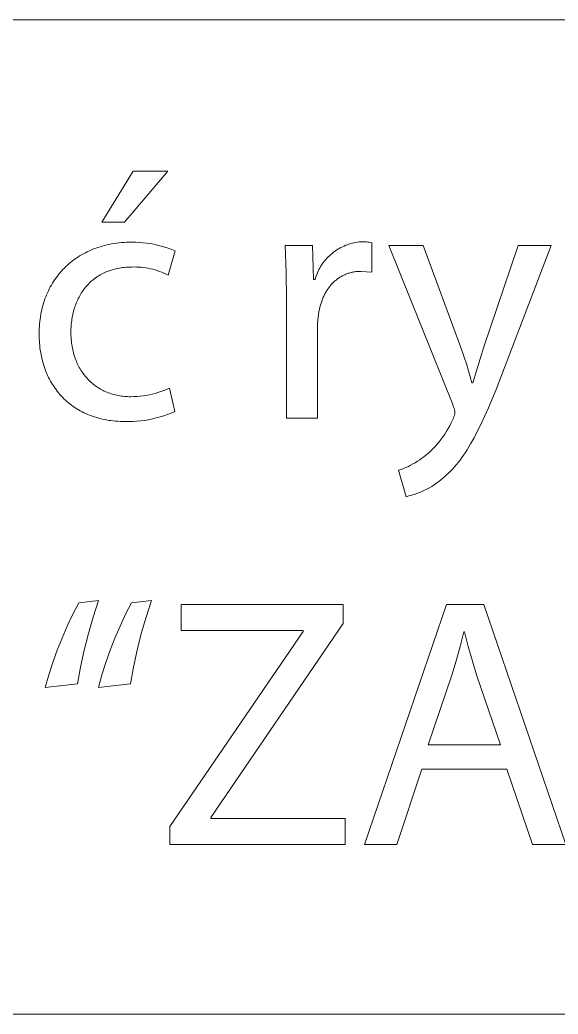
# Model space of a CAD drawing. Header units: millimetres. Extents: x 0 to 4468, y 0 to 3122.
# Drawn here: x 3385.7 to 3453.2, y 0 to 124.9 of the extents above; entities that cross this region are included whole.
import ezdxf

# ---------------------------------------------------------------- set-up
doc = ezdxf.new("R2010")
doc.units = ezdxf.units.MM
doc.header["$MEASUREMENT"] = 0
doc.layers.add('Domyślny', color=7, linetype='Continuous', true_color=0x000000)

msp = doc.modelspace()

# ---------------------------------------------------------------- linework, layer by layer
at = {"layer": 'Domyślny', "color": 18, "lineweight": 15, "true_color": 0x000000}
for p, q in [((2779.7, 124.86), (4464.07, 124.86)), ((3395.99, 99.46), (3399.92, 105.86)), ((3404.27, 105.86), (3398.82, 99.46)), ((3399.92, 105.86), (3404.27, 105.86)), ((3398.82, 99.46), (3395.99, 99.46)), ((3394.95, 96.09), (3395.22, 96.19)), ((3395.22, 96.19), (3395.49, 96.28)), ((3395.49, 96.28), (3395.77, 96.37)), ((3395.77, 96.37), (3396.05, 96.45)), ((3396.05, 96.45), (3396.34, 96.53)), ((3396.34, 96.53), (3396.63, 96.6)), ((3396.63, 96.6), (3396.92, 96.67)), ((3396.92, 96.67), (3397.22, 96.72)), ((3397.22, 96.72), (3397.52, 96.77)), ((3397.52, 96.77), (3397.83, 96.82)), ((3397.83, 96.82), (3398.14, 96.86)), ((3398.14, 96.86), (3398.45, 96.89)), ((3398.45, 96.89), (3398.77, 96.91)), ((3398.77, 96.91), (3399.09, 96.93)), ((3399.09, 96.93), (3399.42, 96.94)), ((3399.42, 96.94), (3399.74, 96.94)), ((3399.74, 96.94), (3400.21, 96.94)), ((3400.21, 96.94), (3400.68, 96.92)), ((3400.68, 96.92), (3401.14, 96.88)), ((3401.14, 96.88), (3401.61, 96.83)), ((3401.61, 96.83), (3402.07, 96.76)), ((3402.07, 96.76), (3402.53, 96.68)), ((3402.53, 96.68), (3402.99, 96.58)), ((3402.99, 96.58), (3403.44, 96.46)), ((3403.44, 96.46), (3403.89, 96.33)), ((3403.89, 96.33), (3404.33, 96.18)), ((3404.33, 96.18), (3404.77, 96.02)), ((3419.11, 93.14), (3418.97, 96.51)), ((3418.97, 96.51), (3422.42, 96.51)), ((3422.42, 96.51), (3422.55, 92.27)), ((3425.59, 96.05), (3425.78, 96.17)), ((3425.78, 96.17), (3425.98, 96.27)), ((3425.98, 96.27), (3426.18, 96.37)), ((3426.18, 96.37), (3426.38, 96.46)), ((3426.38, 96.46), (3426.58, 96.55)), ((3426.58, 96.55), (3426.79, 96.63)), ((3426.79, 96.63), (3426.99, 96.7)), ((3426.99, 96.7), (3427.21, 96.76)), ((3427.21, 96.76), (3427.42, 96.82)), ((3427.42, 96.82), (3427.63, 96.87)), ((3427.63, 96.87), (3427.85, 96.91)), ((3427.85, 96.91), (3428.07, 96.94)), ((3428.07, 96.94), (3428.29, 96.97)), ((3428.29, 96.97), (3428.51, 96.99)), ((3428.51, 96.99), (3428.73, 97)), ((3428.73, 97), (3428.89, 97)), ((3428.89, 97), (3429.05, 96.99)), ((3429.05, 96.99), (3429.21, 96.98)), ((3429.21, 96.98), (3429.37, 96.96)), ((3429.37, 96.96), (3429.53, 96.93)), ((3429.53, 96.93), (3429.69, 96.9)), ((3429.69, 96.9), (3429.84, 96.87)), ((3429.84, 96.87), (3429.84, 93.16)), ((3440, 76.56), (3432.01, 96.51)), ((3432.01, 96.51), (3436.29, 96.51)), ((3436.29, 96.51), (3441.04, 83.73)), ((3443.9, 83.81), (3448.2, 96.51)), ((3452.35, 96.51), (3446.46, 81.08)), ((3448.2, 96.51), (3452.35, 96.51)), ((3392.52, 94.76), (3392.74, 94.91)), ((3392.74, 94.91), (3392.97, 95.07)), ((3392.97, 95.07), (3393.2, 95.21)), ((3393.2, 95.21), (3393.44, 95.36)), ((3393.44, 95.36), (3393.68, 95.49)), ((3393.68, 95.49), (3393.92, 95.62)), ((3393.92, 95.62), (3394.17, 95.75)), ((3394.17, 95.75), (3394.43, 95.87)), ((3394.43, 95.87), (3394.69, 95.98)), ((3394.69, 95.98), (3394.95, 96.09)), ((3405.2, 95.84), (3404.31, 92.79)), ((3404.77, 96.02), (3405.2, 95.84)), ((3424.08, 94.78), (3424.23, 94.94)), ((3424.23, 94.94), (3424.38, 95.1)), ((3424.38, 95.1), (3424.54, 95.25)), ((3424.54, 95.25), (3424.71, 95.4)), ((3424.71, 95.4), (3424.87, 95.54)), ((3424.87, 95.54), (3425.05, 95.68)), ((3425.05, 95.68), (3425.23, 95.81)), ((3425.23, 95.81), (3425.41, 95.94)), ((3425.41, 95.94), (3425.59, 96.05)), ((3391.1, 93.51), (3391.29, 93.7)), ((3391.29, 93.7), (3391.48, 93.89)), ((3391.48, 93.89), (3391.68, 94.07)), ((3391.68, 94.07), (3391.88, 94.25)), ((3391.88, 94.25), (3392.09, 94.43)), ((3392.09, 94.43), (3392.3, 94.59)), ((3392.3, 94.59), (3392.52, 94.76)), ((3397.99, 93.65), (3397.79, 93.61)), ((3398.2, 93.69), (3397.99, 93.65)), ((3398.41, 93.72), (3398.2, 93.69)), ((3398.62, 93.75), (3398.41, 93.72)), ((3398.84, 93.78), (3398.62, 93.75)), ((3399.06, 93.79), (3398.84, 93.78)), ((3399.28, 93.81), (3399.06, 93.79)), ((3399.51, 93.82), (3399.28, 93.81)), ((3399.74, 93.82), (3399.51, 93.82)), ((3400.04, 93.83), (3399.74, 93.82)), ((3400.34, 93.82), (3400.04, 93.83)), ((3400.63, 93.81), (3400.34, 93.82)), ((3400.93, 93.79), (3400.63, 93.81)), ((3401.22, 93.76), (3400.93, 93.79)), ((3401.51, 93.72), (3401.22, 93.76)), ((3401.81, 93.67), (3401.51, 93.72)), ((3402.1, 93.61), (3401.81, 93.67)), ((3423.22, 93.5), (3423.32, 93.7)), ((3423.32, 93.7), (3423.43, 93.89)), ((3423.43, 93.89), (3423.55, 94.07)), ((3423.55, 94.07), (3423.67, 94.26)), ((3423.67, 94.26), (3423.8, 94.43)), ((3423.8, 94.43), (3423.94, 94.61)), ((3423.94, 94.61), (3424.08, 94.78)), ((3390.09, 92.25), (3390.25, 92.47)), ((3390.25, 92.47), (3390.41, 92.69)), ((3390.41, 92.69), (3390.57, 92.9)), ((3390.57, 92.9), (3390.74, 93.11)), ((3390.74, 93.11), (3390.92, 93.31)), ((3390.92, 93.31), (3391.1, 93.51)), ((3395.14, 92.42), (3395, 92.31)), ((3395.3, 92.53), (3395.14, 92.42)), ((3395.45, 92.63), (3395.3, 92.53)), ((3395.61, 92.73), (3395.45, 92.63)), ((3395.77, 92.83), (3395.61, 92.73)), ((3395.94, 92.92), (3395.77, 92.83)), ((3396.11, 93.01), (3395.94, 92.92)), ((3396.28, 93.09), (3396.11, 93.01)), ((3396.45, 93.17), (3396.28, 93.09)), ((3396.63, 93.25), (3396.45, 93.17)), ((3396.82, 93.32), (3396.63, 93.25)), ((3397, 93.39), (3396.82, 93.32)), ((3397.19, 93.45), (3397, 93.39)), ((3397.39, 93.51), (3397.19, 93.45)), ((3397.58, 93.56), (3397.39, 93.51)), ((3397.79, 93.61), (3397.58, 93.56)), ((3402.38, 93.54), (3402.1, 93.61)), ((3402.67, 93.46), (3402.38, 93.54)), ((3402.95, 93.37), (3402.67, 93.46)), ((3403.23, 93.27), (3402.95, 93.37)), ((3403.51, 93.17), (3403.23, 93.27)), ((3403.78, 93.05), (3403.51, 93.17)), ((3404.05, 92.93), (3403.78, 93.05)), ((3404.31, 92.79), (3404.05, 92.93)), ((3419.15, 89.76), (3419.11, 93.14)), ((3422.73, 92.27), (3422.8, 92.48)), ((3422.8, 92.48), (3422.87, 92.69)), ((3422.87, 92.69), (3422.94, 92.9)), ((3422.94, 92.9), (3423.03, 93.1)), ((3423.03, 93.1), (3423.12, 93.3)), ((3423.12, 93.3), (3423.22, 93.5)), ((3425.65, 92.4), (3425.56, 92.33)), ((3425.75, 92.47), (3425.65, 92.4)), ((3425.85, 92.53), (3425.75, 92.47)), ((3425.95, 92.59), (3425.85, 92.53)), ((3426.05, 92.65), (3425.95, 92.59)), ((3426.15, 92.71), (3426.05, 92.65)), ((3426.25, 92.76), (3426.15, 92.71)), ((3426.36, 92.82), (3426.25, 92.76)), ((3426.47, 92.86), (3426.36, 92.82)), ((3426.58, 92.91), (3426.47, 92.86)), ((3426.69, 92.96), (3426.58, 92.91)), ((3426.8, 93), (3426.69, 92.96)), ((3426.91, 93.04), (3426.8, 93)), ((3427.02, 93.07), (3426.91, 93.04)), ((3427.14, 93.1), (3427.02, 93.07)), ((3427.25, 93.14), (3427.14, 93.1)), ((3427.37, 93.16), (3427.25, 93.14)), ((3427.49, 93.19), (3427.37, 93.16)), ((3427.61, 93.21), (3427.49, 93.19)), ((3427.73, 93.23), (3427.61, 93.21)), ((3427.86, 93.25), (3427.73, 93.23)), ((3427.98, 93.26), (3427.86, 93.25)), ((3428.11, 93.27), (3427.98, 93.26)), ((3428.23, 93.28), (3428.11, 93.27)), ((3428.36, 93.28), (3428.23, 93.28)), ((3428.49, 93.28), (3428.36, 93.28)), ((3429.84, 93.16), (3428.49, 93.28)), ((3389.4, 91.08), (3389.52, 91.32)), ((3389.52, 91.32), (3389.66, 91.56)), ((3389.66, 91.56), (3389.8, 91.79)), ((3389.8, 91.79), (3389.94, 92.02)), ((3389.94, 92.02), (3390.09, 92.25)), ((3393.94, 91.28), (3393.83, 91.14)), ((3394.06, 91.42), (3393.94, 91.28)), ((3394.19, 91.56), (3394.06, 91.42)), ((3394.31, 91.69), (3394.19, 91.56)), ((3394.44, 91.82), (3394.31, 91.69)), ((3394.58, 91.95), (3394.44, 91.82)), ((3394.71, 92.07), (3394.58, 91.95)), ((3394.85, 92.19), (3394.71, 92.07)), ((3395, 92.31), (3394.85, 92.19)), ((3422.55, 92.27), (3422.73, 92.27)), ((3424.47, 91.23), (3424.4, 91.13)), ((3424.54, 91.33), (3424.47, 91.23)), ((3424.62, 91.42), (3424.54, 91.33)), ((3424.69, 91.52), (3424.62, 91.42)), ((3424.77, 91.61), (3424.69, 91.52)), ((3424.85, 91.7), (3424.77, 91.61)), ((3424.94, 91.78), (3424.85, 91.7)), ((3425.02, 91.87), (3424.94, 91.78)), ((3425.11, 91.95), (3425.02, 91.87)), ((3425.19, 92.03), (3425.11, 91.95)), ((3425.28, 92.11), (3425.19, 92.03)), ((3425.37, 92.19), (3425.28, 92.11)), ((3425.46, 92.26), (3425.37, 92.19)), ((3425.56, 92.33), (3425.46, 92.26)), ((3388.85, 89.81), (3388.95, 90.07)), ((3388.95, 90.07), (3389.05, 90.33)), ((3389.05, 90.33), (3389.16, 90.58)), ((3389.16, 90.58), (3389.28, 90.83)), ((3389.28, 90.83), (3389.4, 91.08)), ((3393.13, 90.04), (3393.04, 89.88)), ((3393.22, 90.21), (3393.13, 90.04)), ((3393.31, 90.37), (3393.22, 90.21)), ((3393.41, 90.53), (3393.31, 90.37)), ((3393.51, 90.69), (3393.41, 90.53)), ((3393.61, 90.84), (3393.51, 90.69)), ((3393.72, 90.99), (3393.61, 90.84)), ((3393.83, 91.14), (3393.72, 90.99)), ((3423.72, 89.92), (3423.67, 89.8)), ((3423.77, 90.04), (3423.72, 89.92)), ((3423.83, 90.15), (3423.77, 90.04)), ((3423.88, 90.27), (3423.83, 90.15)), ((3423.94, 90.38), (3423.88, 90.27)), ((3424, 90.5), (3423.94, 90.38)), ((3424.06, 90.61), (3424, 90.5)), ((3424.13, 90.72), (3424.06, 90.61)), ((3424.19, 90.82), (3424.13, 90.72)), ((3424.26, 90.93), (3424.19, 90.82)), ((3424.33, 91.03), (3424.26, 90.93)), ((3424.4, 91.13), (3424.33, 91.03)), ((3388.45, 88.44), (3388.52, 88.72)), ((3388.52, 88.72), (3388.59, 89)), ((3388.59, 89), (3388.67, 89.27)), ((3388.67, 89.27), (3388.76, 89.54)), ((3388.76, 89.54), (3388.85, 89.81)), ((3392.6, 88.82), (3392.55, 88.64)), ((3392.67, 89), (3392.6, 88.82)), ((3392.73, 89.18), (3392.67, 89)), ((3392.81, 89.36), (3392.73, 89.18)), ((3392.88, 89.54), (3392.81, 89.36)), ((3392.96, 89.71), (3392.88, 89.54)), ((3393.04, 89.88), (3392.96, 89.71)), ((3419.15, 74.86), (3419.15, 89.76)), ((3423.34, 88.77), (3423.28, 88.5)), ((3423.41, 89.04), (3423.34, 88.77)), ((3423.49, 89.3), (3423.41, 89.04)), ((3423.53, 89.42), (3423.49, 89.3)), ((3423.58, 89.55), (3423.53, 89.42)), ((3423.62, 89.67), (3423.58, 89.55)), ((3423.67, 89.8), (3423.62, 89.67)), ((3388.24, 87.29), (3388.28, 87.58)), ((3388.28, 87.58), (3388.33, 87.87)), ((3388.33, 87.87), (3388.39, 88.16)), ((3388.39, 88.16), (3388.45, 88.44)), ((3392.27, 87.49), (3392.23, 87.29)), ((3392.3, 87.69), (3392.27, 87.49)), ((3392.34, 87.88), (3392.3, 87.69)), ((3392.39, 88.07), (3392.34, 87.88)), ((3392.44, 88.26), (3392.39, 88.07)), ((3392.49, 88.45), (3392.44, 88.26)), ((3392.55, 88.64), (3392.49, 88.45)), ((3423.11, 87.5), (3423.08, 87.13)), ((3423.16, 87.86), (3423.11, 87.5)), ((3423.22, 88.22), (3423.16, 87.86)), ((3423.28, 88.5), (3423.22, 88.22)), ((3388.14, 86.09), (3388.15, 86.39)), ((3388.15, 86.39), (3388.18, 86.7)), ((3388.18, 86.7), (3388.21, 87)), ((3388.21, 87), (3388.24, 87.29)), ((3392.13, 86.28), (3392.12, 86.07)), ((3392.14, 86.48), (3392.13, 86.28)), ((3392.16, 86.69), (3392.14, 86.48)), ((3392.18, 86.89), (3392.16, 86.69)), ((3392.21, 87.09), (3392.18, 86.89)), ((3392.23, 87.29), (3392.21, 87.09)), ((3423.06, 86.76), (3423.04, 86.39)), ((3423.04, 86.39), (3423.04, 74.86)), ((3423.08, 87.13), (3423.06, 86.76)), ((3388.12, 85.47), (3388.13, 85.78)), ((3388.13, 85.16), (3388.12, 85.47)), ((3388.13, 85.78), (3388.14, 86.09)), ((3388.14, 84.86), (3388.13, 85.16)), ((3392.12, 86.07), (3392.11, 85.86)), ((3392.11, 85.86), (3392.11, 85.65)), ((3392.11, 85.65), (3392.11, 85.42)), ((3392.11, 85.42), (3392.12, 85.19)), ((3392.12, 85.19), (3392.13, 84.96)), ((3392.13, 84.96), (3392.15, 84.73)), ((3388.15, 84.55), (3388.14, 84.86)), ((3388.17, 84.26), (3388.15, 84.55)), ((3388.2, 83.96), (3388.17, 84.26)), ((3388.23, 83.67), (3388.2, 83.96)), ((3388.27, 83.38), (3388.23, 83.67)), ((3392.15, 84.73), (3392.17, 84.51)), ((3392.17, 84.51), (3392.19, 84.29)), ((3392.19, 84.29), (3392.22, 84.08)), ((3392.22, 84.08), (3392.26, 83.86)), ((3392.26, 83.86), (3392.3, 83.65)), ((3441.04, 83.73), (3441.77, 81.52)), ((3442.51, 79.28), (3443.9, 83.81)), ((3388.32, 83.1), (3388.27, 83.38)), ((3388.37, 82.81), (3388.32, 83.1)), ((3388.43, 82.54), (3388.37, 82.81)), ((3388.49, 82.26), (3388.43, 82.54)), ((3392.3, 83.65), (3392.34, 83.44)), ((3392.34, 83.44), (3392.38, 83.24)), ((3392.38, 83.24), (3392.44, 83.04)), ((3392.44, 83.04), (3392.49, 82.84)), ((3392.49, 82.84), (3392.55, 82.65)), ((3392.55, 82.65), (3392.61, 82.46)), ((3392.61, 82.46), (3392.68, 82.27)), ((3388.56, 81.99), (3388.49, 82.26)), ((3388.63, 81.73), (3388.56, 81.99)), ((3388.71, 81.46), (3388.63, 81.73)), ((3388.8, 81.21), (3388.71, 81.46)), ((3388.89, 80.95), (3388.8, 81.21)), ((3392.68, 82.27), (3392.75, 82.08)), ((3392.75, 82.08), (3392.83, 81.9)), ((3392.83, 81.9), (3392.9, 81.72)), ((3392.9, 81.72), (3392.99, 81.55)), ((3392.99, 81.55), (3393.07, 81.38)), ((3393.07, 81.38), (3393.16, 81.21)), ((3393.16, 81.21), (3393.26, 81.04)), ((3441.77, 81.52), (3442.42, 79.28)), ((3388.98, 80.7), (3388.89, 80.95)), ((3389.09, 80.45), (3388.98, 80.7)), ((3389.19, 80.21), (3389.09, 80.45)), ((3389.31, 79.97), (3389.19, 80.21)), ((3389.42, 79.74), (3389.31, 79.97)), ((3393.26, 81.04), (3393.35, 80.88)), ((3393.35, 80.88), (3393.46, 80.72)), ((3393.46, 80.72), (3393.56, 80.57)), ((3393.56, 80.57), (3393.67, 80.42)), ((3393.67, 80.42), (3393.78, 80.27)), ((3393.78, 80.27), (3393.89, 80.13)), ((3393.89, 80.13), (3394.01, 79.98)), ((3394.01, 79.98), (3394.13, 79.85)), ((3446.46, 81.08), (3445.44, 78.46)), ((3389.55, 79.51), (3389.42, 79.74)), ((3389.68, 79.28), (3389.55, 79.51)), ((3389.81, 79.06), (3389.68, 79.28)), ((3389.95, 78.85), (3389.81, 79.06)), ((3390.09, 78.64), (3389.95, 78.85)), ((3394.13, 79.85), (3394.26, 79.71)), ((3394.26, 79.71), (3394.38, 79.59)), ((3394.38, 79.59), (3394.51, 79.46)), ((3394.51, 79.46), (3394.65, 79.34)), ((3394.65, 79.34), (3394.78, 79.22)), ((3394.78, 79.22), (3394.92, 79.1)), ((3394.92, 79.1), (3395.06, 78.99)), ((3395.06, 78.99), (3395.21, 78.89)), ((3395.21, 78.89), (3395.36, 78.78)), ((3395.36, 78.78), (3395.51, 78.69)), ((3395.51, 78.69), (3395.66, 78.59)), ((3442.42, 79.28), (3442.51, 79.28)), ((3390.24, 78.43), (3390.09, 78.64)), ((3390.4, 78.23), (3390.24, 78.43)), ((3390.56, 78.03), (3390.4, 78.23)), ((3390.72, 77.83), (3390.56, 78.03)), ((3390.89, 77.64), (3390.72, 77.83)), ((3391.06, 77.46), (3390.89, 77.64)), ((3391.24, 77.28), (3391.06, 77.46)), ((3395.66, 78.59), (3395.82, 78.5)), ((3395.82, 78.5), (3395.98, 78.41)), ((3395.98, 78.41), (3396.14, 78.33)), ((3396.14, 78.33), (3396.3, 78.25)), ((3396.3, 78.25), (3396.47, 78.17)), ((3396.47, 78.17), (3396.64, 78.1)), ((3396.64, 78.1), (3396.81, 78.04)), ((3396.81, 78.04), (3396.98, 77.97)), ((3396.98, 77.97), (3397.16, 77.91)), ((3397.16, 77.91), (3397.33, 77.86)), ((3397.33, 77.86), (3397.51, 77.81)), ((3397.51, 77.81), (3397.7, 77.76)), ((3397.7, 77.76), (3397.88, 77.72)), ((3397.88, 77.72), (3398.07, 77.68)), ((3398.07, 77.68), (3398.26, 77.65)), ((3398.26, 77.65), (3398.45, 77.62)), ((3398.45, 77.62), (3398.64, 77.6)), ((3398.64, 77.6), (3398.83, 77.58)), ((3398.83, 77.58), (3399.03, 77.56)), ((3399.03, 77.56), (3399.22, 77.55)), ((3399.22, 77.55), (3399.42, 77.54)), ((3399.42, 77.54), (3399.62, 77.54)), ((3399.62, 77.54), (3400.01, 77.55)), ((3400.01, 77.55), (3400.39, 77.56)), ((3400.39, 77.56), (3400.78, 77.6)), ((3400.78, 77.6), (3401.16, 77.64)), ((3401.16, 77.64), (3401.54, 77.7)), ((3401.54, 77.7), (3401.91, 77.77)), ((3401.91, 77.77), (3402.29, 77.85)), ((3402.29, 77.85), (3402.66, 77.95)), ((3402.66, 77.95), (3403.03, 78.06)), ((3403.03, 78.06), (3403.39, 78.18)), ((3403.39, 78.18), (3403.75, 78.31)), ((3403.75, 78.31), (3404.11, 78.45)), ((3404.11, 78.45), (3404.46, 78.61)), ((3404.46, 78.61), (3405.13, 75.68)), ((3445.44, 78.46), (3444.48, 76.16)), ((3391.42, 77.11), (3391.24, 77.28)), ((3391.61, 76.94), (3391.42, 77.11)), ((3391.8, 76.77), (3391.61, 76.94)), ((3392, 76.61), (3391.8, 76.77)), ((3392.2, 76.46), (3392, 76.61)), ((3392.41, 76.31), (3392.2, 76.46)), ((3392.62, 76.17), (3392.41, 76.31)), ((3392.84, 76.03), (3392.62, 76.17)), ((3440.04, 76.46), (3440, 76.56)), ((3440.08, 76.36), (3440.04, 76.46)), ((3440.12, 76.26), (3440.08, 76.36)), ((3440.15, 76.16), (3440.12, 76.26)), ((3393.06, 75.9), (3392.84, 76.03)), ((3393.28, 75.77), (3393.06, 75.9)), ((3393.51, 75.65), (3393.28, 75.77)), ((3393.74, 75.53), (3393.51, 75.65)), ((3393.98, 75.42), (3393.74, 75.53)), ((3394.22, 75.31), (3393.98, 75.42)), ((3394.46, 75.21), (3394.22, 75.31)), ((3394.71, 75.12), (3394.46, 75.21)), ((3394.97, 75.03), (3394.71, 75.12)), ((3395.22, 74.95), (3394.97, 75.03)), ((3395.48, 74.87), (3395.22, 74.95)), ((3403.29, 75), (3402.81, 74.87)), ((3403.76, 75.14), (3403.29, 75)), ((3404.22, 75.31), (3403.76, 75.14)), ((3404.68, 75.49), (3404.22, 75.31)), ((3405.13, 75.68), (3404.68, 75.49)), ((3440.09, 74.84), (3440.12, 74.92)), ((3440.12, 74.92), (3440.15, 75.01)), ((3440.18, 76.06), (3440.15, 76.16)), ((3440.15, 75.01), (3440.18, 75.09)), ((3440.21, 75.96), (3440.18, 76.06)), ((3440.18, 75.09), (3440.21, 75.18)), ((3440.23, 75.85), (3440.21, 75.96)), ((3440.21, 75.18), (3440.23, 75.27)), ((3440.25, 75.75), (3440.23, 75.85)), ((3440.23, 75.27), (3440.25, 75.36)), ((3440.27, 75.64), (3440.25, 75.75)), ((3440.25, 75.36), (3440.27, 75.44)), ((3440.28, 75.53), (3440.27, 75.64)), ((3440.27, 75.44), (3440.28, 75.53)), ((3444.02, 75.12), (3443.57, 74.14)), ((3444.48, 76.16), (3444.02, 75.12)), ((3395.75, 74.8), (3395.48, 74.87)), ((3396.02, 74.73), (3395.75, 74.8)), ((3396.29, 74.67), (3396.02, 74.73)), ((3396.57, 74.62), (3396.29, 74.67)), ((3396.85, 74.57), (3396.57, 74.62)), ((3397.13, 74.53), (3396.85, 74.57)), ((3397.42, 74.5), (3397.13, 74.53)), ((3397.71, 74.47), (3397.42, 74.5)), ((3398.01, 74.45), (3397.71, 74.47)), ((3398.3, 74.43), (3398.01, 74.45)), ((3398.61, 74.42), (3398.3, 74.43)), ((3398.91, 74.42), (3398.61, 74.42)), ((3399.4, 74.41), (3398.91, 74.42)), ((3399.89, 74.43), (3399.4, 74.41)), ((3400.39, 74.46), (3399.89, 74.43)), ((3400.88, 74.51), (3400.39, 74.46)), ((3401.36, 74.57), (3400.88, 74.51)), ((3401.85, 74.65), (3401.36, 74.57)), ((3402.33, 74.75), (3401.85, 74.65)), ((3402.81, 74.87), (3402.33, 74.75)), ((3423.04, 74.86), (3419.15, 74.86)), ((3439.44, 73.53), (3439.63, 73.88)), ((3439.63, 73.88), (3439.8, 74.24)), ((3439.8, 74.24), (3439.97, 74.6)), ((3439.97, 74.6), (3440.01, 74.68)), ((3440.01, 74.68), (3440.05, 74.76)), ((3440.05, 74.76), (3440.09, 74.84)), ((3443.57, 74.14), (3443.13, 73.24)), ((3438.57, 72.21), (3438.8, 72.53)), ((3438.8, 72.53), (3439.03, 72.85)), ((3439.03, 72.85), (3439.24, 73.19)), ((3439.24, 73.19), (3439.44, 73.53)), ((3443.13, 73.24), (3442.69, 72.39)), ((3437.53, 71.01), (3437.8, 71.29)), ((3437.8, 71.29), (3438.07, 71.59)), ((3438.07, 71.59), (3438.32, 71.89)), ((3438.32, 71.89), (3438.57, 72.21)), ((3442.03, 71.24), (3441.81, 70.88)), ((3442.25, 71.61), (3442.03, 71.24)), ((3442.69, 72.39), (3442.25, 71.61)), ((3436.13, 69.8), (3436.4, 70)), ((3436.4, 70), (3436.65, 70.21)), ((3436.65, 70.21), (3436.95, 70.46)), ((3436.95, 70.46), (3437.25, 70.73)), ((3437.25, 70.73), (3437.53, 71.01)), ((3441.37, 70.21), (3441.15, 69.89)), ((3441.59, 70.54), (3441.37, 70.21)), ((3441.81, 70.88), (3441.59, 70.54)), ((3434.14, 68.65), (3434.44, 68.79)), ((3434.44, 68.79), (3434.73, 68.93)), ((3434.73, 68.93), (3435.02, 69.09)), ((3435.02, 69.09), (3435.31, 69.25)), ((3435.31, 69.25), (3435.59, 69.43)), ((3435.59, 69.43), (3435.86, 69.61)), ((3435.86, 69.61), (3436.13, 69.8)), ((3440.24, 68.73), (3440, 68.47)), ((3440.47, 69.01), (3440.24, 68.73)), ((3440.7, 69.29), (3440.47, 69.01)), ((3440.92, 69.58), (3440.7, 69.29)), ((3441.15, 69.89), (3440.92, 69.58)), ((3433.21, 68.3), (3433.53, 68.41)), ((3434.18, 64.98), (3433.21, 68.3)), ((3433.53, 68.41), (3433.83, 68.52)), ((3433.83, 68.52), (3434.14, 68.65)), ((3439.03, 67.53), (3438.77, 67.3)), ((3439.28, 67.75), (3439.03, 67.53)), ((3439.52, 67.98), (3439.28, 67.75)), ((3439.77, 68.22), (3439.52, 67.98)), ((3440, 68.47), (3439.77, 68.22)), ((3437.38, 66.28), (3437.08, 66.1)), ((3437.67, 66.46), (3437.38, 66.28)), ((3437.95, 66.66), (3437.67, 66.46)), ((3438.23, 66.86), (3437.95, 66.66)), ((3438.51, 67.08), (3438.23, 66.86)), ((3438.77, 67.3), (3438.51, 67.08)), ((3434.52, 65.07), (3434.18, 64.98)), ((3434.85, 65.16), (3434.52, 65.07)), ((3435.18, 65.26), (3434.85, 65.16)), ((3435.51, 65.37), (3435.18, 65.26)), ((3435.83, 65.5), (3435.51, 65.37)), ((3436.15, 65.63), (3435.83, 65.5)), ((3436.46, 65.78), (3436.15, 65.63)), ((3436.77, 65.94), (3436.46, 65.78)), ((3437.08, 66.1), (3436.77, 65.94)), ((3392.35, 50.21), (3393.09, 51.67)), ((3393.09, 51.67), (3395.59, 51.93)), ((3395.59, 51.93), (3394.92, 49.87)), ((3398.96, 50.21), (3399.7, 51.67)), ((3399.7, 51.67), (3402.22, 51.93)), ((3402.22, 51.93), (3401.54, 49.87)), ((3405.94, 48.18), (3405.94, 51.44)), ((3405.94, 51.44), (3426.28, 51.44)), ((3426.28, 51.44), (3426.28, 49.07)), ((3428.95, 21.3), (3439.21, 51.45)), ((3439.21, 51.45), (3443.89, 51.45)), ((3443.89, 51.45), (3454.18, 21.3)), ((3391.65, 48.73), (3392.35, 50.21)), ((3398.27, 48.73), (3398.96, 50.21)), ((3391, 47.22), (3391.65, 48.73)), ((3394.92, 49.87), (3394.32, 47.8)), ((3397.63, 47.22), (3398.27, 48.73)), ((3401.54, 49.87), (3400.94, 47.8)), ((3426.28, 49.07), (3409.65, 24.7)), ((3394.32, 47.8), (3393.79, 45.71)), ((3400.94, 47.8), (3400.42, 45.7)), ((3404.5, 23.57), (3421.23, 48.05)), ((3421.23, 48.18), (3405.94, 48.18)), ((3421.23, 48.05), (3421.23, 48.18)), ((3441.39, 47.99), (3440.93, 46.17)), ((3441.48, 47.99), (3441.39, 47.99)), ((3441.96, 46.15), (3441.48, 47.99)), ((3390.4, 45.7), (3391, 47.22)), ((3397.04, 45.7), (3397.63, 47.22)), ((3389.85, 44.16), (3390.4, 45.7)), ((3393.79, 45.71), (3393.33, 43.59)), ((3396.49, 44.15), (3397.04, 45.7)), ((3400.42, 45.7), (3399.96, 43.59)), ((3440.93, 46.17), (3440.43, 44.35)), ((3442.48, 44.31), (3441.96, 46.15)), ((3389.34, 42.6), (3389.85, 44.16)), ((3396, 42.6), (3396.49, 44.15)), ((3440.43, 44.35), (3439.88, 42.55)), ((3443.05, 42.49), (3442.48, 44.31)), ((3388.88, 41.02), (3389.34, 42.6)), ((3393.33, 43.59), (3392.95, 41.47)), ((3395.55, 41.02), (3396, 42.6)), ((3399.96, 43.59), (3399.58, 41.47)), ((3439.88, 42.55), (3436.92, 33.83)), ((3446, 33.83), (3443.05, 42.49)), ((3392.95, 41.47), (3388.88, 41.02)), ((3399.58, 41.47), (3395.55, 41.02)), ((3436.92, 33.83), (3446, 33.83)), ((3436.12, 30.78), (3432.99, 21.3)), ((3446.8, 30.78), (3436.12, 30.78)), ((3450.03, 21.3), (3446.8, 30.78)), ((3409.65, 24.7), (3409.65, 24.55)), ((3409.65, 24.55), (3426.51, 24.55)), ((3426.51, 24.55), (3426.51, 21.31)), ((3404.5, 21.31), (3404.5, 23.57)), ((3426.51, 21.31), (3404.5, 21.31)), ((3432.99, 21.3), (3428.95, 21.3)), ((3454.18, 21.3), (3450.03, 21.3)), ((4464.07, 0), (0, 0)), ((4464.07, 0), (2779.7, 0))]:
    msp.add_line(p, q, dxfattribs=at)

doc.saveas('drawing.dxf')
